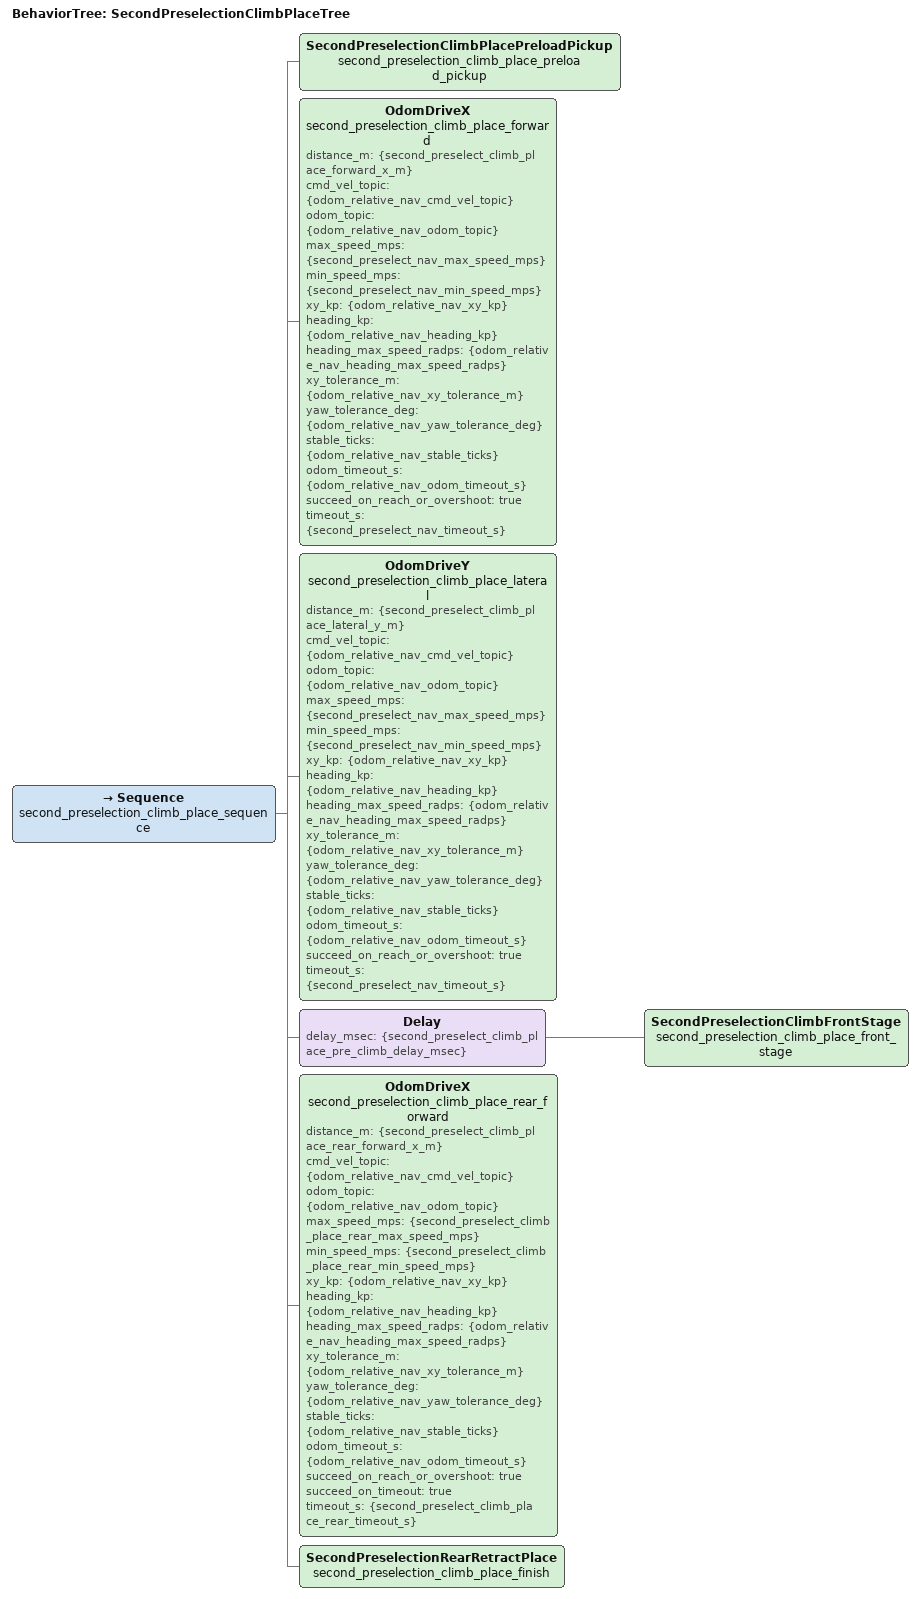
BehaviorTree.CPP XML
<root BTCPP_format="4" main_tree_to_execute="SecondPreselectionClimbPlaceTree">
  <BehaviorTree ID="SecondPreselectionClimbPlaceTree">
    <Sequence name="second_preselection_climb_place_sequence">
      <SecondPreselectionClimbPlacePreloadPickup
          name="second_preselection_climb_place_preload_pickup"/>

      <OdomDriveX name="second_preselection_climb_place_forward"
                  distance_m="{second_preselect_climb_place_forward_x_m}"
                  cmd_vel_topic="{odom_relative_nav_cmd_vel_topic}"
                  odom_topic="{odom_relative_nav_odom_topic}"
                  max_speed_mps="{second_preselect_nav_max_speed_mps}"
                  min_speed_mps="{second_preselect_nav_min_speed_mps}"
                  xy_kp="{odom_relative_nav_xy_kp}"
                  heading_kp="{odom_relative_nav_heading_kp}"
                  heading_max_speed_radps="{odom_relative_nav_heading_max_speed_radps}"
                  xy_tolerance_m="{odom_relative_nav_xy_tolerance_m}"
                  yaw_tolerance_deg="{odom_relative_nav_yaw_tolerance_deg}"
                  stable_ticks="{odom_relative_nav_stable_ticks}"
                  odom_timeout_s="{odom_relative_nav_odom_timeout_s}"
                  succeed_on_reach_or_overshoot="true"
                  timeout_s="{second_preselect_nav_timeout_s}"/>

      <OdomDriveY name="second_preselection_climb_place_lateral"
                  distance_m="{second_preselect_climb_place_lateral_y_m}"
                  cmd_vel_topic="{odom_relative_nav_cmd_vel_topic}"
                  odom_topic="{odom_relative_nav_odom_topic}"
                  max_speed_mps="{second_preselect_nav_max_speed_mps}"
                  min_speed_mps="{second_preselect_nav_min_speed_mps}"
                  xy_kp="{odom_relative_nav_xy_kp}"
                  heading_kp="{odom_relative_nav_heading_kp}"
                  heading_max_speed_radps="{odom_relative_nav_heading_max_speed_radps}"
                  xy_tolerance_m="{odom_relative_nav_xy_tolerance_m}"
                  yaw_tolerance_deg="{odom_relative_nav_yaw_tolerance_deg}"
                  stable_ticks="{odom_relative_nav_stable_ticks}"
                  odom_timeout_s="{odom_relative_nav_odom_timeout_s}"
                  succeed_on_reach_or_overshoot="true"
                  timeout_s="{second_preselect_nav_timeout_s}"/>

      <Delay delay_msec="{second_preselect_climb_place_pre_climb_delay_msec}">
        <SecondPreselectionClimbFrontStage
            name="second_preselection_climb_place_front_stage"/>
      </Delay>

      <OdomDriveX name="second_preselection_climb_place_rear_forward"
                  distance_m="{second_preselect_climb_place_rear_forward_x_m}"
                  cmd_vel_topic="{odom_relative_nav_cmd_vel_topic}"
                  odom_topic="{odom_relative_nav_odom_topic}"
                  max_speed_mps="{second_preselect_climb_place_rear_max_speed_mps}"
                  min_speed_mps="{second_preselect_climb_place_rear_min_speed_mps}"
                  xy_kp="{odom_relative_nav_xy_kp}"
                  heading_kp="{odom_relative_nav_heading_kp}"
                  heading_max_speed_radps="{odom_relative_nav_heading_max_speed_radps}"
                  xy_tolerance_m="{odom_relative_nav_xy_tolerance_m}"
                  yaw_tolerance_deg="{odom_relative_nav_yaw_tolerance_deg}"
                  stable_ticks="{odom_relative_nav_stable_ticks}"
                  odom_timeout_s="{odom_relative_nav_odom_timeout_s}"
                  succeed_on_reach_or_overshoot="true"
                  succeed_on_timeout="true"
                  timeout_s="{second_preselect_climb_place_rear_timeout_s}"/>

      <SecondPreselectionRearRetractPlace
          name="second_preselection_climb_place_finish"/>
    </Sequence>
  </BehaviorTree>
</root>
